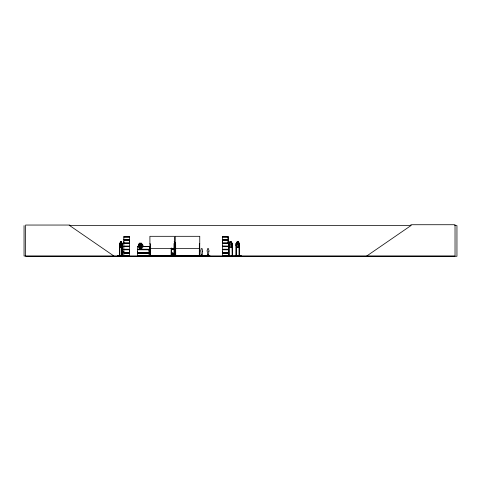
<?xml version="1.0" encoding="UTF-8"?>
<svg xmlns="http://www.w3.org/2000/svg" width="481" height="481" viewBox="0 0 481 481"><rect width="100%" height="100%" fill="white"/><g stroke="black" fill="none" stroke-linecap="round" stroke-linejoin="round"><path stroke-width="0.72" d="M123.827 252.609L123.827 249.789L129.563 249.789L129.557 252.609L123.827 252.609L123.833 251.202M123.827 242.965L123.827 240.151L129.563 240.151L129.557 242.965L123.827 242.965L123.833 241.558M129.557 251.202L129.557 249.789M129.557 241.558L129.557 240.151M143.224 252.609L137.584 252.609L137.59 251.202M149.062 251.202L149.062 249.789L143.428 249.789M228.138 252.609L222.402 252.609L222.408 251.202M222.402 242.965L222.402 240.151L228.138 240.151L228.138 242.965L222.402 242.965L222.408 241.558M228.132 240.151L228.132 242.965M122.102 256.012L122.048 243.608M172.697 255.976L172.817 253.072L172.318 255.976M229.01 243.657L228.95 256.012L228.938 255.567M232.221 243.657L232.221 256.012M172.679 254.521L172.793 253.072M120.767 242.099L120.478 244.613L121.062 245.364L121.362 243.759L121.062 242.099L120.725 242.099M172.216 255.976L172.739 253.072L173.617 255.76M172.072 255.976L172.721 253.072L172.036 255.976M120.478 241.847L120.034 245.214L120.629 246.368L121.218 246.368L121.801 245.214L121.801 243.759L121.362 241.847L120.436 241.847M123.827 255.892L123.827 253.174L129.563 253.174L129.563 255.892L117.586 255.952L124.062 255.982M237.181 241.847L236.616 245.214L237.373 246.368L238.131 246.368L238.877 245.214L238.317 241.847L237.181 241.847L236.051 243.759L236.057 256.012M239.153 243.753L239.58 243.759L239.616 256.012M234.566 255.784L241.107 255.784L238.041 256.012M231.241 241.847L229.912 241.847L229.257 243.759L229.257 245.214L230.134 246.368L231 246.368L231.866 245.214L231.217 241.847M227.453 255.976L233.808 255.976M139.851 243.2L139.099 245.106L139.099 246.567L140.109 247.721L141.113 247.721L142.111 246.567L142.111 245.106L141.36 243.2M222.39 246.254L228.144 246.368M222.408 255.814L229.792 256.012L222.36 255.976M149.838 255.952L149.856 255.567M171.098 255.976L171.188 248.082M175.186 255.952L175.222 255.567M119.559 256.012L119.559 243.741L120.46 241.793M121.338 247.625L122.246 245.665L122.276 243.741L121.338 241.793M122.276 245.683L121.374 247.625L120.418 247.625M237.217 247.577L236.087 245.665L236.015 243.741L237.199 241.793L238.366 241.793M238.317 247.577L239.448 245.665L239.448 243.759L238.317 241.847M238.335 247.625L239.448 245.665M229.124 255.567L228.601 255.567L228.601 256.012L228.643 243.759L229.936 241.847M174.212 247.625L175.361 246.17M175.361 248.118L174.212 249.573L172.655 249.573L171.885 248.599M174.272 245.983L174.934 245.214L174.435 242.484M174.272 247.931L174.934 247.162L174.435 244.426M200.805 256.006L202.273 256.006M200.745 256.006L200.908 255.345L201.022 255.772M201.311 256.012L200.824 255.772L202.399 255.772M207.089 256L207.299 255.345L207.419 255.772M207.287 255.94L207.606 256.012M207.696 256.012L207.209 255.88L207.287 255.345M207.6 255.88L207.209 255.934L208.844 255.94L208.82 255.345L208.748 256.006M208.532 255.88L208.622 256M366.726 256.012L410.882 225.625L410.882 224.729L455.032 224.729L455.032 256.012L24.05 256.012L24.05 225.625M202.044 255.94L202.351 256.012M208.556 256.006L208.754 255.94M232.521 245.665L231.235 247.625L229.888 247.625L228.559 245.683L228.583 243.741L229.912 241.793L231.265 241.793L232.594 243.741L232.137 243.759L232.311 256.012M175.288 243.735L175.667 243.759L175.709 256.012L175.733 255.567M69.192 225.625L411.111 225.625M454.695 225.625L456.95 225.625L456.95 256.271L25.601 256.271L25.601 225.048L69.757 225.048L69.757 225.625L113.907 256.012M123.821 236.754L129.563 236.754M222.396 236.754L228.144 236.754M123.833 237.037L129.557 237.037M222.408 237.037L228.132 237.037L228.132 239.586M123.785 239.778L129.599 239.778M222.366 239.778L228.18 239.778M123.785 239.953L129.599 239.953M222.366 239.953L228.18 239.953M120.418 241.793L121.374 241.793M123.785 243.164L129.599 243.164M222.366 243.164L228.18 243.164M123.785 243.338L129.599 243.338M222.366 243.338L228.18 243.338M228.138 243.536L222.402 243.536L222.402 246.248L228.144 246.254M121.988 243.584L121.927 256.012M121.32 241.847L122.276 243.741L121.831 243.759M232.473 256.012L232.594 243.741M236.015 243.741L236.514 243.759L236.55 256.012M149.904 243.759L150.319 243.759L150.367 256.012M174.471 243.723L174.002 243.759L174.008 256.012M199.765 243.759L199.35 243.759L199.302 256.012M228.601 243.759L229.082 243.759L229.124 256.012M119.516 245.683L120.478 247.577M228.559 245.683L229.912 247.625M236.087 245.665L237.199 247.625L238.366 247.625M129.557 246.176L123.833 246.176L123.833 243.536L129.563 243.536L129.563 246.248L123.821 246.254M143.104 246.17L143.422 246.17M222.408 246.176L228.132 246.176M123.821 246.368L129.563 246.368M137.578 246.398L139.027 246.392M142.472 246.392L149.074 246.398M139.015 246.512L137.578 246.5L137.59 249.224L143.224 249.224M142.484 246.494L149.074 246.512M228.144 246.494L222.396 246.494L222.408 249.224L228.138 249.224M123.833 246.675L129.557 246.675M137.59 246.675L139.027 246.675M142.466 246.675L143.218 246.675M143.434 246.675L149.062 246.675M222.408 246.675L228.132 246.675M149.904 248.569L174.417 248.569M175.246 248.569L199.765 248.569M139.851 248.93L141.36 248.93M143.428 249.224L149.068 249.224M123.785 249.423L129.599 249.423M137.542 249.423L143.26 249.423M143.392 249.423L149.104 249.423M222.366 249.423L228.18 249.423M174.188 249.525L172.679 249.525L171.927 248.569M123.785 249.597L129.599 249.597M137.542 249.597L143.26 249.597M143.392 249.597L149.104 249.597M222.366 249.597L228.18 249.597M143.224 249.789L137.584 249.789L137.584 252.609M228.138 249.789L222.402 249.789L222.402 252.609M143.428 252.609L149.068 252.609L149.068 249.789M123.785 252.802L129.599 252.802M137.542 252.802L143.26 252.802M143.392 252.802L149.104 252.802M222.366 252.802L228.18 252.802M123.785 252.976L129.599 252.976M137.542 252.976L143.26 252.976M143.392 252.976L149.104 252.976M222.366 252.976L228.18 252.976M143.224 253.174L137.584 253.174L137.584 255.892L149.074 255.892L149.068 253.174L143.428 253.174M228.138 253.174L222.402 253.174L222.402 255.892M119.841 255.567L119.396 255.567L119.402 256.012L119.426 243.759L119.829 243.584L119.793 256.012L119.829 255.567M236.051 255.567L236.556 255.567M239.117 255.567L239.622 255.567M171.645 255.694L175.222 255.694M201.286 255.688L201.966 255.688M207.672 255.688L208.351 255.688M117.586 255.784L129.557 255.814M137.59 255.814L149.062 255.814M207.209 255.772L208.784 255.772M238.065 255.784L241.107 255.784M199.892 255.982L199.813 255.567M174.212 241.793L175.361 243.254L174.188 241.847M174.212 243.741L175.361 245.196L174.188 243.789M238.335 241.793L239.52 243.741L239.472 256.012L239.406 255.567M119.547 245.665L120.46 247.625M173.256 255.249L172.926 253.072L173.611 255.976M172.944 253.072L173.437 255.76M173.118 255.976L172.883 253.072L172.956 255.249M239.267 243.759L239.267 256.012M239.231 255.567L239.231 256.012M239.105 243.596L239.123 256.012M236.405 243.759L236.442 256.012M236.339 255.567L236.267 256.012M236.201 243.759L236.165 256.012M232.66 256.012L232.66 255.567L232.137 255.567L232.137 256.012M232.563 243.741L232.618 256.012M228.776 255.567L228.788 256.012M209.86 256.012L209.86 255.633L139.207 255.633L139.207 256.012M209.229 255.633L209.229 256.012M208.297 255.772L208.297 254.876L207.828 254.876L207.828 255.772M201.912 255.772L201.918 254.876L201.443 254.876L201.449 255.772M199.717 256.012L199.765 236.309L175.246 236.309L175.27 256.012M199.399 255.567L199.399 256.012M199.026 255.633L199.026 256.012M198.394 255.633L198.394 256.012M188.191 255.633L188.191 256.012M187.56 255.633L187.56 256.012M177.357 256.012L175.469 256.012M175.619 255.567L175.619 256.012M174.465 255.567L174.453 256.012M174.375 256.012L174.417 236.309L149.904 236.309L149.946 256.012M174.05 255.567L174.026 256.012M171.645 255.567L171.645 256.012M171.603 248.082L171.555 256.012M171.23 255.567L171.23 256.012M161.508 255.633L161.508 256.012M160.876 255.633L160.876 256.012M150.673 255.633L150.673 256.012M150.27 255.567L150.27 256.012M150.042 255.633L150.042 256.012M149.453 247.3L149.453 248.449M139.839 255.633L139.839 256.012M122.204 243.759L122.192 256.012L122.228 255.567L121.795 255.567L121.801 256.012L121.831 245.917M119.673 246.639L119.697 256.012M138.829 245.214A1.022 1.022 0 0 1 139.989 243.62M202.399 251.611L202.182 255.549L201.16 255.549L200.95 251.611A1.022 1.022 0 0 1 201.166 250.006C200.234 247.992 203.114 247.992 202.182 250.006A1.022 1.022 0 0 1 202.399 251.611M208.784 251.611L208.568 255.549L207.545 255.549L207.335 251.611A1.022 1.022 0 0 1 207.545 250.006C206.62 247.992 209.5 247.992 208.568 250.006A1.022 1.022 0 0 1 208.784 251.611M139.472 244.456L140.278 245.923L139.436 247.438L140.536 246.194C140.957 248.232 142.604 247.475 140.807 245.917C142.286 244.48 141.198 243.681 140.56 245.629L139.472 244.456M237.554 242.099L237.187 244.613L237.933 245.364L238.317 243.759L237.933 242.099L237.554 242.099M230.339 242.099L229.918 244.613L230.772 245.364L231.217 243.759L230.772 242.099L230.339 242.099M140.35 243.446L139.857 245.959L140.35 246.717L140.849 246.717L141.366 245.106L140.849 243.446L140.35 243.446M139.827 243.145L138.294 245.088L138.294 247.036L139.827 248.978L141.384 248.978L142.917 247.036L142.917 245.088L141.384 243.145L139.827 243.145M129.563 236.868L123.821 236.856L123.833 239.586L129.563 239.586L129.563 236.868M228.144 236.862L222.396 236.868L222.408 239.586L228.138 239.586L228.138 236.868M129.563 246.494L123.821 246.5L123.833 249.224L129.563 249.224L129.563 246.512M202.447 255.345L202.369 255.88L202.447 255.345"/></g></svg>
